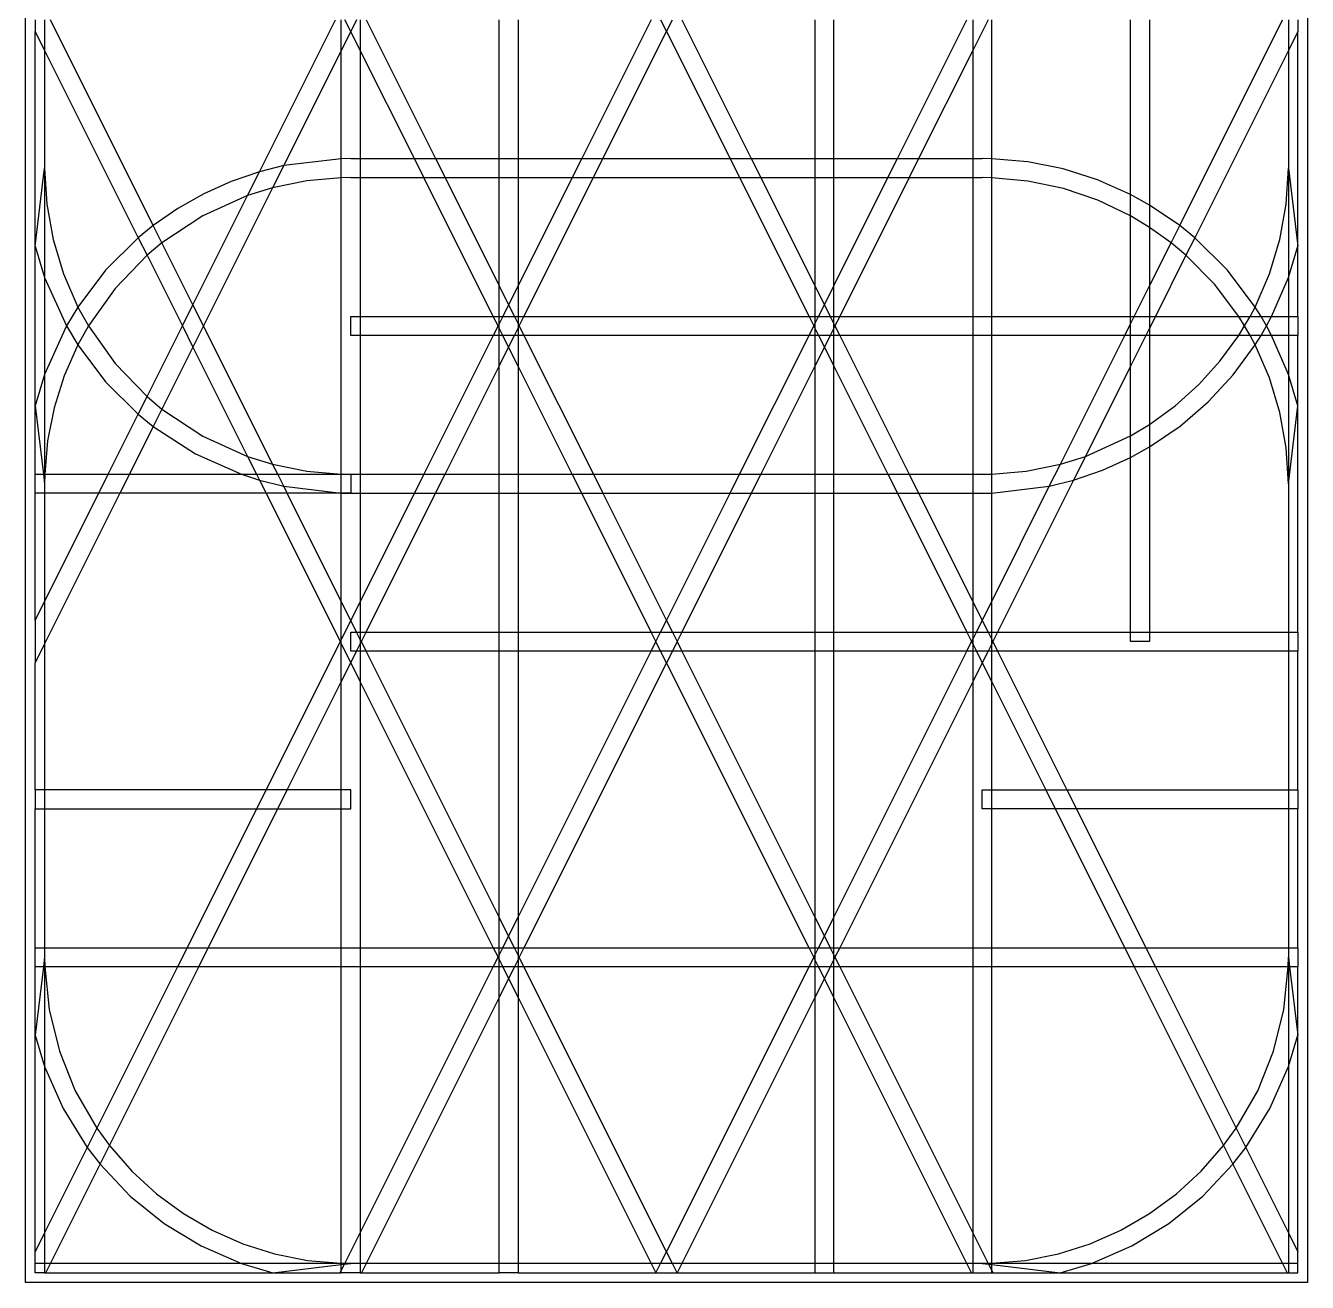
# Model space of a CAD drawing. Extents: x -36 to 36, y -54 to 318.
# Drawn here: x -36.1 to 36.1, y -53.9 to 16.9 of the extents above; entities that cross this region are included whole.
import ezdxf

# ---------------------------------------------------------------- set-up
doc = ezdxf.new("R2010")
doc.units = 0

msp = doc.modelspace()

# ---------------------------------------------------------------- linework, layer by layer
at = {"layer": 'Shape2DView'}
for p, q in [((-36.0888, -53.8664), (-36.0888, 53.8669)), ((36.0888, 53.8669), (36.0888, -53.8664)), ((-35.5555, 17.2447), (-35.5555, 16.5854)), ((-35.0222, 17.2447), (-35.0222, 15.5187)), ((-28.8993, 5.65811), (-34.6926, 17.2447)), ((-22.9203, 8.68551), (-18.6407, 17.2447)), ((-18.3111, 15.5187), (-18.3111, 17.2447)), ((-17.7778, 16.5854), (-18.1074, 17.2447)), ((-17.4481, 17.2447), (-17.7778, 16.5854)), ((-17.2445, 17.2447), (-17.2445, 15.5187)), ((-16.9148, 17.2447), (-13.0037, 9.42246)), ((-9.42221, 9.42246), (-9.42221, 17.2447)), ((-8.35555, 17.2447), (-8.35555, 9.42246)), ((-0.862951, 17.2447), (-4.77405, 9.42246)), ((-0.329618, 17.2447), (0, 16.5854)), ((0, 16.5854), (0.329618, 17.2447)), ((0.862951, 17.2447), (4.77405, 9.42246)), ((8.35555, 17.2447), (8.35555, 9.42246)), ((9.42221, 9.42246), (9.42221, 17.2447)), ((13.0037, 9.42246), (16.9148, 17.2447)), ((18.1074, 17.2447), (17.2445, 15.5187)), ((17.2445, 17.2447), (17.2445, 15.5187)), ((18.3111, 9.4147), (18.3111, 17.2447)), ((26.1333, 7.40496), (26.1333, 17.2447)), ((27.2, 17.2447), (27.2, 6.81227)), ((28.8993, 5.65811), (34.6926, 17.2447)), ((35.0222, 17.2447), (35.0222, 15.5187)), ((35.5555, 17.2447), (35.5555, 16.5854)), ((-35.5555, 4.50195), (-35.5555, 16.5854)), ((-35.5555, 16.5854), (-35.0222, 15.5187)), ((-17.7778, 16.5854), (-18.3111, 15.5187)), ((-17.2445, 15.5187), (-17.7778, 16.5854)), ((-3.58149, 9.42246), (0, 16.5854)), ((0, 16.5854), (3.58149, 9.42246)), ((35.5555, 16.5854), (35.0222, 15.5187)), ((35.5555, 4.50195), (35.5555, 16.5854)), ((-35.0222, 15.5187), (-35.0222, 8.88913)), ((-35.0222, 15.5187), (-29.7472, 4.96881)), ((-18.3111, 15.5187), (-21.5562, 9.02837)), ((-18.3111, 9.4147), (-18.3111, 15.5187)), ((-17.2445, 15.5187), (-17.2445, 9.42246)), ((-14.1963, 9.42246), (-17.2445, 15.5187)), ((17.2445, 15.5187), (14.1963, 9.42246)), ((17.2445, 15.5187), (17.2445, 9.42246)), ((35.0222, 15.5187), (29.7472, 4.96881)), ((35.0222, 15.5187), (35.0222, 8.88913)), ((-18.3112, 9.41474), (-21.5563, 9.02841)), ((-17.7779, 9.42251), (-18.3112, 9.41474)), ((-18.3111, 8.34755), (-18.3111, 9.4147)), ((-17.7778, 9.42246), (-17.2445, 9.42246)), ((-17.2445, 9.42246), (-17.2445, 8.35579)), ((-17.2445, 9.42246), (-14.1963, 9.42246)), ((-13.6629, 8.35579), (-14.1963, 9.42246)), ((-14.1963, 9.42246), (-13.0037, 9.42246)), ((-13.0037, 9.42246), (-12.4704, 8.35579)), ((-13.0037, 9.42246), (-9.42221, 9.42246)), ((-9.42221, 8.35579), (-9.42221, 9.42246)), ((-9.42221, 9.42246), (-8.35555, 9.42246)), ((-8.35555, 9.42246), (-8.35555, 8.35579)), ((-8.35555, 9.42246), (-4.77405, 9.42246)), ((-4.77405, 9.42246), (-5.30739, 8.35579)), ((-4.77405, 9.42246), (-3.58149, 9.42246)), ((-4.11482, 8.35579), (-3.58149, 9.42246)), ((-3.58149, 9.42246), (3.58149, 9.42246)), ((3.58149, 9.42246), (4.77405, 9.42246)), ((3.58149, 9.42246), (4.11482, 8.35579)), ((4.77405, 9.42246), (5.30739, 8.35579)), ((4.77405, 9.42246), (8.35555, 9.42246)), ((8.35555, 9.42246), (9.42221, 9.42246)), ((8.35555, 9.42246), (8.35555, 8.35579)), ((9.42221, 8.35579), (9.42221, 9.42246)), ((9.42221, 9.42246), (13.0037, 9.42246)), ((12.4704, 8.35579), (13.0037, 9.42246)), ((13.0037, 9.42246), (14.1963, 9.42246)), ((14.1963, 9.42246), (13.6629, 8.35579)), ((14.1963, 9.42246), (17.2445, 9.42246)), ((17.2445, 9.42246), (17.7778, 9.42246)), ((17.2445, 9.42246), (17.2445, 8.35579)), ((18.3112, 9.41474), (17.7777, 9.42251)), ((18.3111, 8.34755), (18.3111, 9.4147)), ((20.341747, 9.242126), (18.3112, 9.41474)), ((-35.5555, 4.50195), (-35.0222, 8.88913)), ((-35.0222, 8.8892), (-34.902499, 6.860704)), ((-35.0222, 8.88913), (-35.0222, 2.73073)), ((-22.9204, 8.68554), (-24.51514, 8.137993)), ((-23.5896, 7.34691), (-22.9203, 8.68551)), ((-21.5563, 9.02841), (-22.9204, 8.68554)), ((-21.5562, 9.02837), (-22.178, 7.78495)), ((22.334482, 8.8465), (20.341747, 9.242126)), ((24.271126, 8.232559), (22.334482, 8.8465)), ((34.902498, 6.860686), (35.0222, 8.88918)), ((35.0222, 8.88913), (35.5555, 4.50195)), ((35.0222, 8.88913), (35.0222, 2.73073)), ((-24.51514, 8.137993), (-26.049584, 7.44768)), ((-20.260638, 8.17614), (-22.1781, 7.78495)), ((-18.3112, 8.34756), (-20.260638, 8.17614)), ((-17.7779, 8.35581), (-18.3112, 8.34756)), ((-18.3111, -8.34705), (-18.3111, 8.34755)), ((-17.7778, 8.35579), (-17.2445, 8.35579)), ((-17.2445, 8.35579), (-17.2445, 0.533582)), ((-17.2445, 8.35579), (-13.6629, 8.35579)), ((-13.6629, 8.35579), (-12.4704, 8.35579)), ((-9.75183, 0.533582), (-13.6629, 8.35579)), ((-12.4704, 8.35579), (-9.42221, 2.25948)), ((-12.4704, 8.35579), (-9.42221, 8.35579)), ((-9.42221, 8.35579), (-8.35555, 8.35579)), ((-9.42221, 2.25948), (-9.42221, 8.35579)), ((-8.35555, 8.35579), (-8.35555, 2.25948)), ((-8.35555, 8.35579), (-5.30739, 8.35579)), ((-5.30739, 8.35579), (-8.35555, 2.25948)), ((-8.02594, 0.533582), (-4.11482, 8.35579)), ((-5.30739, 8.35579), (-4.11482, 8.35579)), ((-4.11482, 8.35579), (4.11482, 8.35579)), ((4.11482, 8.35579), (5.30739, 8.35579)), ((4.11482, 8.35579), (8.02594, 0.533582)), ((5.30739, 8.35579), (8.35555, 8.35579)), ((5.30739, 8.35579), (8.35555, 2.25948)), ((8.35555, 8.35579), (9.42221, 8.35579)), ((8.35555, 8.35579), (8.35555, 2.25948)), ((9.42221, 8.35579), (12.4704, 8.35579)), ((9.42221, 2.25948), (9.42221, 8.35579)), ((9.42221, 2.25948), (12.4704, 8.35579)), ((13.6629, 8.35579), (9.75183, 0.533582)), ((12.4704, 8.35579), (13.6629, 8.35579)), ((13.6629, 8.35579), (17.2445, 8.35579)), ((17.2445, 8.35579), (17.7777, 8.35579)), ((17.2445, 8.35579), (17.2445, 0.533582)), ((18.3112, 8.34756), (17.7777, 8.35581)), ((18.3111, 0.533582), (18.3111, 8.34755)), ((20.352547, 8.162517), (18.3112, 8.34756)), ((22.350608, 7.738465), (20.352547, 8.162517)), ((26.1334, 7.405), (24.271126, 8.232559)), ((-26.049584, 7.44768), (-27.514186, 6.619435)), ((-26.6666, 1.19281), (-23.5896, 7.34691)), ((-23.5896, 7.34694), (-26.108311, 6.210142)), ((-22.178, 7.78495), (-26.0704, 0.000249)), ((-22.1781, 7.78495), (-23.5896, 7.34694)), ((24.284516, 7.081143), (22.350608, 7.738465)), ((26.1333, 6.1963), (26.1333, 7.40496)), ((27.2, 6.81234), (26.1334, 7.405)), ((-34.902499, 6.860704), (-34.546636, 4.867161)), ((-27.514186, 6.619435), (-28.8994, 5.65809)), ((26.1334, 6.19629), (24.284516, 7.081143)), ((28.8994, 5.6581), (27.2, 6.81234)), ((27.2, 6.81227), (27.2, 5.55409)), ((34.546635, 4.867146), (34.902498, 6.860686)), ((-26.108311, 6.210142), (-28.4131, 4.68562)), ((26.1333, 0.533582), (26.1333, 6.1963)), ((27.1999, 5.55415), (26.1334, 6.19629)), ((-28.8994, 5.65809), (-29.7473, 4.96885)), ((-28.4131, 4.68564), (-28.8993, 5.65811)), ((28.4131, 4.68562), (27.1999, 5.55415)), ((27.2, 5.55409), (27.2, 2.25948)), ((28.4131, 4.68564), (28.8993, 5.65811)), ((29.7472, 4.96886), (28.8994, 5.6581)), ((-35.5556, 4.50191), (-35.0223, 2.73073)), ((-35.5555, -4.50145), (-35.5555, 4.50195)), ((-34.546636, 4.867161), (-33.95953, 2.929081)), ((-29.7473, 4.96885), (-31.585172, 3.138585)), ((-29.7472, 4.96881), (-29.2541, 3.98248)), ((-28.4131, 4.68562), (-29.2541, 3.98245)), ((-26.6666, 1.19281), (-28.4131, 4.68564)), ((27.2, 2.25948), (28.4131, 4.68564)), ((29.2541, 3.98245), (28.4131, 4.68562)), ((29.7472, 4.96881), (29.2541, 3.98248)), ((31.585124, 3.138605), (29.7472, 4.96886)), ((33.959529, 2.929068), (34.546635, 4.867146)), ((35.0223, 2.73073), (35.5556, 4.50192)), ((35.5555, 0.533582), (35.5555, 4.50195)), ((-29.2541, 3.98245), (-31.054547, 2.11582)), ((-29.2541, 3.98248), (-27.2629, 0.000249)), ((29.2541, 3.98248), (27.5296, 0.533582)), ((30.851524, 2.356275), (29.2541, 3.98245)), ((-33.95953, 2.929081), (-33.1461, 1.06697)), ((-31.585172, 3.138585), (-33.146, 1.067)), ((33.146, 1.06702), (31.585124, 3.138605)), ((33.1461, 1.06696), (33.959529, 2.929068)), ((-35.0223, 2.73073), (-33.7867, 0.000166)), ((-35.0222, 2.73073), (-35.0222, -2.73023)), ((-9.42221, 0.533582), (-9.42221, 2.25948)), ((-9.42221, 2.25948), (-8.88888, 1.19281)), ((-8.35555, 2.25948), (-8.88888, 1.19281)), ((-8.35555, 2.25948), (-8.35555, 0.533582)), ((8.35555, 2.25948), (8.88888, 1.19281)), ((8.35555, 2.25948), (8.35555, 0.533582)), ((8.88888, 1.19281), (9.42221, 2.25948)), ((9.42221, 0.533582), (9.42221, 2.25948)), ((26.337, 0.533582), (27.2, 2.25948)), ((27.2, 2.25948), (27.2, 0.533582)), ((32.2205, 0.533608), (30.851524, 2.356275)), ((34.0714, 0.533537), (35.0223, 2.73073)), ((35.0222, 2.73073), (35.0222, 0.533582)), ((-31.054547, 2.11582), (-32.5547, 0.000293)), ((-33.146, 1.067), (-33.7867, 0.00024)), ((-33.1461, 1.06697), (-32.5548, 0.000287)), ((-27.2629, 0.000249), (-26.6666, 1.19281)), ((-26.0704, 0.000249), (-26.6666, 1.19281)), ((-8.88888, 1.19281), (-9.2185, 0.533582)), ((-8.88888, 1.19281), (-8.55927, 0.533582)), ((8.55927, 0.533582), (8.88888, 1.19281)), ((8.88888, 1.19281), (9.2185, 0.533582)), ((32.8627, 0.533516), (33.1461, 1.06696)), ((33.4787, 0.533667), (33.146, 1.06702)), ((-33.7867, 0.00024), (-35.0222, -2.73015)), ((-33.7867, 0.000166), (-33.1461, -1.06644)), ((-32.5547, 0.000293), (-33.1461, -1.06639)), ((-32.5548, 0.000287), (-31.054607, -2.115314)), ((-29.2541, -3.98198), (-27.2629, 0.000249)), ((-27.2629, 0.000249), (-26.6666, -1.19231)), ((-26.0704, 0.000249), (-26.6666, -1.19231)), ((-22.178, -7.78445), (-26.0704, 0.000249)), ((-17.7778, -0.533084), (-17.7778, 0.533582)), ((-17.7778, 0.533582), (-17.2445, 0.533582)), ((-17.2445, 0.533582), (-17.2445, -0.533084)), ((-17.2445, 0.533582), (-9.75183, 0.533582)), ((-9.48517, 0.000249), (-9.75183, 0.533582)), ((-9.75183, 0.533582), (-9.42221, 0.533582)), ((-9.48517, 0.000249), (-9.75183, -0.533084)), ((-9.42221, 0.126152), (-9.48517, 0.000249)), ((-9.42221, -0.125653), (-9.48517, 0.000249)), ((-9.42221, 0.126152), (-9.42221, 0.533582)), ((-9.42221, 0.533582), (-9.2185, 0.533582)), ((-9.2185, 0.533582), (-9.42221, 0.126152)), ((-9.42221, -0.125653), (-9.42221, 0.126152)), ((-9.2185, 0.533582), (-8.55927, 0.533582)), ((-8.55927, 0.533582), (-8.35555, 0.126152)), ((-8.55927, 0.533582), (-8.35555, 0.533582)), ((-8.35555, 0.533582), (-8.02594, 0.533582)), ((-8.35555, 0.533582), (-8.35555, 0.126152)), ((-8.35555, 0.126152), (-8.35555, -0.125653)), ((-8.35555, 0.126152), (-8.2926, 0.000249)), ((-8.35555, -0.125653), (-8.2926, 0.000249)), ((-8.2926, 0.000249), (-8.02594, 0.533582)), ((-8.2926, 0.000249), (-8.02594, -0.533084)), ((-8.02594, 0.533582), (8.02594, 0.533582)), ((8.02594, 0.533582), (8.35555, 0.533582)), ((8.02594, 0.533582), (8.2926, 0.000249)), ((8.02594, -0.533084), (8.2926, 0.000249)), ((8.2926, 0.000249), (8.35555, 0.126152)), ((8.2926, 0.000249), (8.35555, -0.125653)), ((8.35555, 0.533582), (8.55927, 0.533582)), ((8.35555, 0.126152), (8.55927, 0.533582)), ((8.35555, 0.533582), (8.35555, 0.126152)), ((8.35555, 0.126152), (8.35555, -0.125653)), ((8.55927, 0.533582), (9.2185, 0.533582)), ((9.2185, 0.533582), (9.42221, 0.533582)), ((9.2185, 0.533582), (9.42221, 0.126152)), ((9.42221, 0.533582), (9.75183, 0.533582)), ((9.42221, 0.126152), (9.42221, 0.533582)), ((9.42221, 0.126152), (9.48517, 0.000249)), ((9.42221, -0.125653), (9.42221, 0.126152)), ((9.48517, 0.000249), (9.42221, -0.125653)), ((9.75183, 0.533582), (9.48517, 0.000249)), ((9.48517, 0.000249), (9.75183, -0.533084)), ((9.75183, 0.533582), (17.2445, 0.533582)), ((17.2445, 0.533582), (18.3111, 0.533582)), ((17.2445, 0.533582), (17.2445, -0.533084)), ((18.3111, 0.533582), (26.1333, 0.533582)), ((18.3111, -0.533084), (18.3111, 0.533582)), ((25.8037, -0.533084), (26.1333, 0.126152)), ((26.1333, 0.533582), (26.337, 0.533582)), ((26.1333, 0.126152), (26.337, 0.533582)), ((26.1333, 0.126152), (26.1333, 0.533582)), ((26.1333, -0.533084), (26.1333, 0.126152)), ((26.337, 0.533582), (27.2, 0.533582)), ((27.2, 0.533582), (27.5296, 0.533582)), ((27.5296, 0.533582), (27.2, -0.125653)), ((27.2, 0.533582), (27.2, -0.125653)), ((27.5296, 0.533582), (32.2205, 0.533582)), ((32.5547, 0.00029), (32.2205, 0.533608)), ((32.2205, 0.533582), (32.8627, 0.533582)), ((32.2206, -0.533044), (32.5548, 0.000275)), ((32.8628, -0.5331), (32.5547, 0.00029)), ((32.5548, 0.000275), (32.8627, 0.533516)), ((32.8627, 0.533582), (33.4787, 0.533582)), ((33.7867, 0.000258), (33.4787, 0.533667)), ((33.4787, 0.533582), (34.0713, 0.533582)), ((33.4787, -0.533077), (33.7867, 0.000174)), ((33.7867, 0.000174), (34.0714, 0.533537)), ((34.0714, -0.533106), (33.7867, 0.000258)), ((34.0713, 0.533582), (35.0222, 0.533582)), ((35.0222, 0.533582), (35.5555, 0.533582)), ((35.0222, 0.533582), (35.0222, -0.533084)), ((35.5555, 0.533582), (35.5555, -0.533084)), ((-17.2445, -0.533084), (-17.7778, -0.533084)), ((-17.2445, -0.533084), (-17.2445, -8.3553)), ((-9.75183, -0.533084), (-17.2445, -0.533084)), ((-9.75183, -0.533084), (-13.6629, -8.3553)), ((-9.42221, -0.533084), (-9.75183, -0.533084)), ((-9.42221, -0.533084), (-9.42221, -0.125653)), ((-9.2185, -0.533084), (-9.42221, -0.125653)), ((-9.42221, -2.25898), (-9.42221, -0.533084)), ((-9.2185, -0.533084), (-9.42221, -0.533084)), ((-8.88888, -1.19231), (-9.2185, -0.533084)), ((-8.55927, -0.533084), (-9.2185, -0.533084)), ((-8.88888, -1.19231), (-8.55927, -0.533084)), ((-8.55927, -0.533084), (-8.35555, -0.125653)), ((-8.35555, -0.533084), (-8.55927, -0.533084)), ((-8.35555, -0.125653), (-8.35555, -0.533084)), ((-8.35555, -0.533084), (-8.35555, -2.25898)), ((-8.02594, -0.533084), (-8.35555, -0.533084)), ((-8.02594, -0.533084), (-4.11482, -8.3553)), ((8.02594, -0.533084), (-8.02594, -0.533084)), ((4.11482, -8.3553), (8.02594, -0.533084)), ((8.35555, -0.533084), (8.02594, -0.533084)), ((8.35555, -0.125653), (8.55927, -0.533084)), ((8.35555, -0.125653), (8.35555, -0.533084)), ((8.35555, -0.533084), (8.35555, -2.25898)), ((8.55927, -0.533084), (8.35555, -0.533084)), ((9.2185, -0.533084), (8.55927, -0.533084)), ((8.55927, -0.533084), (8.88888, -1.19231)), ((9.2185, -0.533084), (8.88888, -1.19231)), ((9.42221, -0.125653), (9.2185, -0.533084)), ((9.42221, -0.533084), (9.2185, -0.533084)), ((9.42221, -0.533084), (9.42221, -0.125653)), ((9.75183, -0.533084), (9.42221, -0.533084)), ((9.42221, -2.25898), (9.42221, -0.533084)), ((17.2445, -0.533084), (9.75183, -0.533084)), ((9.75183, -0.533084), (13.6629, -8.3553)), ((17.2445, -0.533084), (17.2445, -8.3553)), ((18.3111, -0.533084), (17.2445, -0.533084)), ((25.8037, -0.533084), (18.3111, -0.533084)), ((18.3111, -8.34705), (18.3111, -0.533084)), ((22.178, -7.78445), (25.8037, -0.533084)), ((26.1333, -0.533084), (25.8037, -0.533084)), ((26.9962, -0.533084), (26.1333, -0.533084)), ((26.9962, -0.533084), (26.1333, -2.25898)), ((26.1333, -2.25898), (26.1333, -0.533084)), ((27.2, -0.125653), (26.9962, -0.533084)), ((27.2, -0.533084), (26.9962, -0.533084)), ((27.2, -0.125653), (27.2, -0.533084)), ((32.2205, -0.533084), (27.2, -0.533084)), ((27.2, -0.533084), (27.2, -5.55359)), ((31.166439, -1.978983), (32.2206, -0.533044)), ((32.8627, -0.533084), (32.2205, -0.533084)), ((33.4787, -0.533084), (32.8627, -0.533084)), ((33.1461, -1.06639), (32.8628, -0.5331)), ((33.1461, -1.06643), (33.4787, -0.533077)), ((34.0713, -0.533084), (33.4787, -0.533084)), ((35.0222, -0.533084), (34.0713, -0.533084)), ((35.0222, -2.73013), (34.0714, -0.533106)), ((35.5555, -0.533084), (35.0222, -0.533084)), ((35.0222, -0.533084), (35.0222, -2.73023)), ((35.5555, -4.50145), (35.5555, -0.533084)), ((-33.1461, -1.06639), (-33.912744, -2.80295)), ((-33.1461, -1.06644), (-31.585225, -3.138035)), ((-26.6666, -1.19231), (-28.4131, -4.68514)), ((-26.6666, -1.19231), (-23.5896, -7.34641)), ((-9.42221, -2.25898), (-8.88888, -1.19231)), ((-8.35555, -2.25898), (-8.88888, -1.19231)), ((8.88888, -1.19231), (8.35555, -2.25898)), ((8.88888, -1.19231), (9.42221, -2.25898)), ((31.913285, -2.750722), (33.1461, -1.06643)), ((33.959529, -2.928498), (33.1461, -1.06639)), ((-31.054607, -2.115314), (-29.2541, -3.982)), ((29.971491, -3.304516), (31.166439, -1.978983)), ((-35.0222, -2.73015), (-35.5556, -4.50151)), ((-35.0222, -2.73023), (-35.0222, -8.3553)), ((-33.912744, -2.80295), (-34.482456, -4.607732)), ((-12.4704, -8.3553), (-9.42221, -2.25898)), ((-9.42221, -8.3553), (-9.42221, -2.25898)), ((-8.35555, -2.25898), (-8.35555, -8.3553)), ((-5.30739, -8.3553), (-8.35555, -2.25898)), ((8.35555, -2.25898), (5.30739, -8.3553)), ((8.35555, -2.25898), (8.35555, -8.3553)), ((9.42221, -2.25898), (12.4704, -8.3553)), ((9.42221, -8.3553), (9.42221, -2.25898)), ((26.1333, -2.25898), (23.5896, -7.34641)), ((26.1333, -6.1958), (26.1333, -2.25898)), ((30.501625, -4.279104), (31.913285, -2.750722)), ((35.5556, -4.50149), (35.0222, -2.73013)), ((35.0222, -2.73023), (35.0222, -8.88863)), ((-31.585225, -3.138035), (-29.7473, -4.9683)), ((28.645948, -4.499452), (29.971491, -3.304516)), ((34.546635, -4.866576), (33.959529, -2.928498)), ((-29.7472, -4.96831), (-29.2541, -3.98198)), ((-29.2541, -3.982), (-28.4131, -4.68517)), ((28.925703, -5.637486), (30.501625, -4.279104)), ((-35.5555, -8.3553), (-35.5555, -4.50145)), ((-35.5555, -4.50145), (-35.087, -8.3553)), ((-34.482456, -4.607732), (-34.850964, -6.464077)), ((-31.4407, -8.3553), (-29.7472, -4.96831)), ((-29.7473, -4.9683), (-28.8993, -5.65766)), ((-28.4131, -4.68514), (-28.8993, -5.65761)), ((-28.4131, -4.68517), (-26.108356, -6.209643)), ((27.2, -5.5536), (28.645948, -4.499452)), ((34.902498, -6.860116), (34.546635, -4.866576)), ((35.0222, -8.88863), (35.5555, -4.50145)), ((35.5555, -17.2442), (35.5555, -4.50145)), ((-28.8993, -5.65761), (-30.2481, -8.3553)), ((-28.8993, -5.65766), (-26.522451, -7.199021)), ((26.1333, -6.19584), (27.2, -5.5536)), ((27.2, -5.55359), (27.2, -6.81177)), ((27.2001, -6.81178), (28.925703, -5.637486)), ((-34.850964, -6.464077), (-35.014, -8.35532)), ((-26.108356, -6.209643), (-23.5897, -7.34641)), ((23.5897, -7.34641), (26.1333, -6.19584)), ((26.1333, -7.40446), (26.1333, -6.1958)), ((-26.522451, -7.199021), (-23.9363, -8.35532)), ((26.1335, -7.40445), (27.2001, -6.81178)), ((27.2, -6.81177), (27.2, -17.2442)), ((35.0222, -8.88861), (34.902498, -6.860116)), ((-23.5897, -7.34641), (-22.178, -7.78447)), ((-23.5896, -7.34641), (-23.0852, -8.3553)), ((-21.8926, -8.3553), (-22.178, -7.78445)), ((-22.178, -7.78447), (-20.260537, -8.17565)), ((20.260537, -8.17565), (22.178, -7.78447)), ((21.5562, -9.02787), (22.178, -7.78445)), ((22.178, -7.78447), (23.5897, -7.34641)), ((23.5896, -7.34641), (22.9203, -8.68501)), ((24.557206, -8.120797), (26.1335, -7.40445)), ((26.1333, -17.2442), (26.1333, -7.40446)), ((-35.5555, -9.42196), (-35.5555, -8.3553)), ((-35.5555, -8.3553), (-35.087, -8.3553)), ((-35.087, -8.3553), (-35.0222, -8.88863)), ((-35.087, -8.3553), (-35.0222, -8.3553)), ((-35.0222, -8.3553), (-35.0222, -8.88863)), ((-35.0222, -8.3553), (-35.0139, -8.3553)), ((-35.014, -8.35532), (-35.0222, -8.8886)), ((-35.0139, -8.3553), (-31.4407, -8.3553)), ((-31.9741, -9.42196), (-31.4407, -8.3553)), ((-31.4407, -8.3553), (-30.2481, -8.3553)), ((-30.2481, -8.3553), (-30.7814, -9.42196)), ((-30.2481, -8.3553), (-23.9362, -8.3553)), ((-23.9363, -8.35532), (-22.9203, -8.68507)), ((-23.9362, -8.3553), (-23.0852, -8.3553)), ((-23.0852, -8.3553), (-22.9203, -8.68501)), ((-23.0852, -8.3553), (-21.8926, -8.3553)), ((-21.5562, -9.02787), (-21.8926, -8.3553)), ((-21.8926, -8.3553), (-18.3111, -8.3553)), ((-20.260537, -8.17565), (-18.3111, -8.34706)), ((-18.3111, -8.3553), (-18.3111, -8.34705)), ((-18.3111, -8.34706), (-17.7778, -8.35531)), ((-18.3111, -9.4142), (-18.3111, -8.3553)), ((-18.3111, -8.3553), (-17.7778, -8.3553)), ((-17.7778, -8.3553), (-17.7778, -9.42196)), ((-17.7778, -8.3553), (-17.2445, -8.3553)), ((-17.2445, -8.3553), (-17.2445, -9.42196)), ((-17.2445, -8.3553), (-13.6629, -8.3553)), ((-13.6629, -8.3553), (-14.1963, -9.42196)), ((-13.6629, -8.3553), (-12.4704, -8.3553)), ((-13.0037, -9.42196), (-12.4704, -8.3553)), ((-12.4704, -8.3553), (-9.42221, -8.3553)), ((-9.42221, -9.42196), (-9.42221, -8.3553)), ((-9.42221, -8.3553), (-8.35555, -8.3553)), ((-8.35555, -8.3553), (-8.35555, -9.42196)), ((-8.35555, -8.3553), (-5.30739, -8.3553)), ((-4.77405, -9.42196), (-5.30739, -8.3553)), ((-5.30739, -8.3553), (-4.11482, -8.3553)), ((-4.11482, -8.3553), (-3.58149, -9.42196)), ((-4.11482, -8.3553), (4.11482, -8.3553)), ((3.58149, -9.42196), (4.11482, -8.3553)), ((4.11482, -8.3553), (5.30739, -8.3553)), ((5.30739, -8.3553), (4.77405, -9.42196)), ((5.30739, -8.3553), (8.35555, -8.3553)), ((8.35555, -8.3553), (8.35555, -9.42196)), ((8.35555, -8.3553), (9.42221, -8.3553)), ((9.42221, -9.42196), (9.42221, -8.3553)), ((9.42221, -8.3553), (12.4704, -8.3553)), ((12.4704, -8.3553), (13.0037, -9.42196)), ((12.4704, -8.3553), (13.6629, -8.3553)), ((13.6629, -8.3553), (14.1963, -9.42196)), ((13.6629, -8.3553), (17.2445, -8.3553)), ((17.2445, -8.3553), (17.2445, -9.42196)), ((17.2445, -8.3553), (17.7777, -8.3553)), ((17.7778, -8.35531), (18.3111, -8.34706)), ((18.3111, -8.34706), (20.260537, -8.17565)), ((18.3111, -9.4142), (18.3111, -8.34705)), ((22.9203, -8.68506), (24.557206, -8.120797)), ((-35.0222, -8.88863), (-35.0222, -9.42196)), ((-22.9203, -8.68501), (-22.5519, -9.42196)), ((-22.9203, -8.68507), (-21.5564, -9.0279)), ((-21.5564, -9.0279), (-18.3111, -9.41424)), ((-21.3592, -9.42196), (-21.5562, -9.02787)), ((18.3111, -15.5182), (21.5562, -9.02787)), ((18.3111, -9.41424), (21.5564, -9.02789)), ((22.9203, -8.68501), (18.6407, -17.2442)), ((21.5564, -9.02789), (22.9203, -8.68506)), ((35.0222, -8.88863), (35.0222, -17.2442)), ((-35.5555, -16.5849), (-35.5555, -9.42196)), ((-35.0222, -9.42196), (-35.5555, -9.42196)), ((-35.0222, -9.42196), (-35.0222, -15.5182)), ((-30.7814, -9.42196), (-35.0222, -17.9034)), ((-35.0222, -15.5182), (-31.9741, -9.42196)), ((-31.9741, -9.42196), (-35.0222, -9.42196)), ((-30.7814, -9.42196), (-31.9741, -9.42196)), ((-22.5519, -9.42196), (-30.7814, -9.42196)), ((-22.5519, -9.42196), (-18.3741, -17.7775)), ((-21.3592, -9.42196), (-22.5519, -9.42196)), ((-18.3111, -15.5182), (-21.3592, -9.42196)), ((-18.3111, -9.42196), (-21.3592, -9.42196)), ((-18.3111, -9.42196), (-18.3111, -9.4142)), ((-18.3111, -9.41424), (-17.7778, -9.42201)), ((-17.7778, -9.42196), (-18.3111, -9.42196)), ((-18.3111, -15.5182), (-18.3111, -9.42196)), ((-17.7778, -9.42196), (-17.2445, -9.42196)), ((-17.2445, -9.42196), (-17.2445, -15.5182)), ((-14.1963, -9.42196), (-17.2445, -15.5182)), ((-17.2445, -9.42196), (-14.1963, -9.42196)), ((-16.9148, -17.2442), (-13.0037, -9.42196)), ((-14.1963, -9.42196), (-13.0037, -9.42196)), ((-13.0037, -9.42196), (-9.42221, -9.42196)), ((-9.42221, -9.42196), (-8.35555, -9.42196)), ((-9.42221, -17.2442), (-9.42221, -9.42196)), ((-8.35555, -9.42196), (-8.35555, -17.2442)), ((-8.35555, -9.42196), (-4.77405, -9.42196)), ((-4.77405, -9.42196), (-3.58149, -9.42196)), ((-0.862951, -17.2442), (-4.77405, -9.42196)), ((-3.58149, -9.42196), (0, -16.5849)), ((-3.58149, -9.42196), (3.58149, -9.42196)), ((0, -16.5849), (3.58149, -9.42196)), ((4.77405, -9.42196), (0.862951, -17.2442)), ((3.58149, -9.42196), (4.77405, -9.42196)), ((4.77405, -9.42196), (8.35555, -9.42196)), ((8.35555, -9.42196), (8.35555, -17.2442)), ((8.35555, -9.42196), (9.42221, -9.42196)), ((9.42221, -17.2442), (9.42221, -9.42196)), ((9.42221, -9.42196), (13.0037, -9.42196)), ((13.0037, -9.42196), (16.9148, -17.2442)), ((13.0037, -9.42196), (14.1963, -9.42196)), ((14.1963, -9.42196), (17.2445, -15.5182)), ((14.1963, -9.42196), (17.2445, -9.42196)), ((17.2445, -9.42196), (17.7778, -9.42196)), ((17.2445, -9.42196), (17.2445, -15.5182)), ((17.7778, -9.42201), (18.3111, -9.41424)), ((18.3111, -15.5182), (18.3111, -9.4142)), ((-35.5555, -16.5849), (-35.0222, -15.5182)), ((-35.0222, -15.5182), (-35.0222, -17.9034)), ((-18.3111, -17.6516), (-18.3111, -15.5182)), ((-17.7778, -16.5849), (-18.3111, -15.5182)), ((-17.2445, -15.5182), (-17.7778, -16.5849)), ((-17.2445, -15.5182), (-17.2445, -17.2442)), ((17.2445, -15.5182), (17.7778, -16.5849)), ((17.2445, -15.5182), (17.2445, -17.2442)), ((17.7778, -16.5849), (18.3111, -15.5182)), ((18.3111, -17.2442), (18.3111, -15.5182)), ((-35.5555, -16.5849), (-35.5555, -18.9701)), ((-17.7778, -16.5849), (-18.3111, -17.6516)), ((-17.4481, -17.2442), (-17.7778, -16.5849)), ((-0.329618, -17.2442), (0, -16.5849)), ((0, -16.5849), (0.329618, -17.2442)), ((17.4481, -17.2442), (17.7778, -16.5849)), ((17.7778, -16.5849), (18.1074, -17.2442)), ((-17.7778, -18.3109), (-17.7778, -17.2442)), ((-17.7778, -17.2442), (-17.4481, -17.2442)), ((-17.4481, -17.2442), (-17.2445, -17.2442)), ((-17.2445, -17.6516), (-17.4481, -17.2442)), ((-17.2445, -17.2442), (-17.2445, -17.6516)), ((-17.2445, -17.2442), (-16.9148, -17.2442)), ((-17.1814, -17.7775), (-16.9148, -17.2442)), ((-16.9148, -17.2442), (-9.42221, -17.2442)), ((-9.42221, -18.3109), (-9.42221, -17.2442)), ((-9.42221, -17.2442), (-8.35555, -17.2442)), ((-8.35555, -17.2442), (-8.35555, -18.3109)), ((-8.35555, -17.2442), (-0.862951, -17.2442)), ((-0.596284, -17.7775), (-0.862951, -17.2442)), ((-0.862951, -17.2442), (-0.329618, -17.2442)), ((-0.596284, -17.7775), (-0.329618, -17.2442)), ((-0.329618, -17.2442), (0.329618, -17.2442)), ((0.329618, -17.2442), (0.596284, -17.7775)), ((0.329618, -17.2442), (0.862951, -17.2442)), ((0.862951, -17.2442), (0.596284, -17.7775)), ((0.862951, -17.2442), (8.35555, -17.2442)), ((8.35555, -17.2442), (8.35555, -18.3109)), ((8.35555, -17.2442), (9.42221, -17.2442)), ((9.42221, -17.2442), (16.9148, -17.2442)), ((9.42221, -18.3109), (9.42221, -17.2442)), ((16.9148, -17.2442), (17.1814, -17.7775)), ((16.9148, -17.2442), (17.2445, -17.2442)), ((17.2445, -17.6516), (17.4481, -17.2442)), ((17.2445, -17.2442), (17.2445, -17.6516)), ((17.2445, -17.2442), (17.4481, -17.2442)), ((17.4481, -17.2442), (18.1074, -17.2442)), ((18.1074, -17.2442), (18.3111, -17.2442)), ((18.1074, -17.2442), (18.3111, -17.6516)), ((18.3111, -17.2442), (18.6407, -17.2442)), ((18.3111, -17.6516), (18.3111, -17.2442)), ((18.6407, -17.2442), (18.3741, -17.7775)), ((18.6407, -17.2442), (26.1333, -17.2442)), ((26.1333, -17.7775), (26.1333, -17.2442)), ((26.1333, -17.2442), (27.2, -17.2442)), ((27.2, -17.2442), (35.0222, -17.2442)), ((27.2, -17.2442), (27.2, -17.7775)), ((35.0222, -17.2442), (35.5555, -17.2442)), ((35.0222, -17.2442), (35.0222, -18.3109)), ((35.5555, -17.2442), (35.5555, -18.3109)), ((-35.0222, -17.9034), (-35.5555, -18.9701)), ((-35.0222, -17.9034), (-35.0222, -26.1331)), ((-18.3741, -17.7775), (-22.5519, -26.1331)), ((-18.3111, -17.6516), (-18.3741, -17.7775)), ((-18.3741, -17.7775), (-18.3111, -17.9034)), ((-18.3111, -17.9034), (-18.3111, -17.6516)), ((-18.3111, -20.0367), (-18.3111, -17.9034)), ((-18.3111, -17.9034), (-17.7778, -18.9701)), ((-17.4481, -18.3109), (-17.2445, -17.9034)), ((-17.2445, -17.6516), (-17.2445, -17.9034)), ((-17.1814, -17.7775), (-17.2445, -17.6516)), ((-17.2445, -17.9034), (-17.1814, -17.7775)), ((-17.2445, -17.9034), (-17.2445, -18.3109)), ((-16.9148, -18.3109), (-17.1814, -17.7775)), ((-0.862951, -18.3109), (-0.596284, -17.7775)), ((-0.329618, -18.3109), (-0.596284, -17.7775)), ((0.596284, -17.7775), (0.329618, -18.3109)), ((0.596284, -17.7775), (0.862951, -18.3109)), ((16.9148, -18.3109), (17.1814, -17.7775)), ((17.1814, -17.7775), (17.2445, -17.6516)), ((17.1814, -17.7775), (17.2445, -17.9034)), ((17.2445, -17.6516), (17.2445, -17.9034)), ((17.2445, -17.9034), (17.4481, -18.3109)), ((17.2445, -17.9034), (17.2445, -18.3109)), ((18.3111, -17.9034), (18.1074, -18.3109)), ((18.3111, -17.6516), (18.3741, -17.7775)), ((18.3111, -17.9034), (18.3111, -17.6516)), ((18.3741, -17.7775), (18.3111, -17.9034)), ((18.3111, -18.3109), (18.3111, -17.9034)), ((18.3741, -17.7775), (18.6407, -18.3109)), ((27.2, -17.7775), (26.1333, -17.7775)), ((-17.7778, -18.9701), (-17.4481, -18.3109)), ((-17.4481, -18.3109), (-17.7778, -18.3109)), ((-17.2445, -18.3109), (-17.4481, -18.3109)), ((-17.2445, -18.3109), (-17.2445, -20.0367)), ((-16.9148, -18.3109), (-17.2445, -18.3109)), ((-9.42221, -33.296), (-16.9148, -18.3109)), ((-9.42221, -18.3109), (-16.9148, -18.3109)), ((-8.35555, -18.3109), (-9.42221, -18.3109)), ((-9.42221, -33.296), (-9.42221, -18.3109)), ((-8.35555, -33.296), (-0.862951, -18.3109)), ((-8.35555, -18.3109), (-8.35555, -33.296)), ((-0.862951, -18.3109), (-8.35555, -18.3109)), ((-0.329618, -18.3109), (-0.862951, -18.3109)), ((0, -18.9701), (-0.329618, -18.3109)), ((0.329618, -18.3109), (-0.329618, -18.3109)), ((0.329618, -18.3109), (0, -18.9701)), ((0.862951, -18.3109), (0.329618, -18.3109)), ((0.862951, -18.3109), (8.35555, -33.296)), ((8.35555, -18.3109), (0.862951, -18.3109)), ((9.42221, -18.3109), (8.35555, -18.3109)), ((8.35555, -18.3109), (8.35555, -33.296)), ((9.42221, -33.296), (16.9148, -18.3109)), ((16.9148, -18.3109), (9.42221, -18.3109)), ((9.42221, -33.296), (9.42221, -18.3109)), ((17.2445, -18.3109), (16.9148, -18.3109)), ((17.4481, -18.3109), (17.2445, -18.3109)), ((17.2445, -18.3109), (17.2445, -20.0367)), ((18.1074, -18.3109), (17.4481, -18.3109)), ((17.4481, -18.3109), (17.7778, -18.9701)), ((18.1074, -18.3109), (17.7778, -18.9701)), ((18.3111, -18.3109), (18.1074, -18.3109)), ((18.6407, -18.3109), (18.3111, -18.3109)), ((18.3111, -20.0367), (18.3111, -18.3109)), ((35.0222, -18.3109), (18.6407, -18.3109)), ((18.6407, -18.3109), (22.5519, -26.1331)), ((35.5555, -18.3109), (35.0222, -18.3109)), ((35.0222, -18.3109), (35.0222, -26.1331)), ((35.5555, -26.1331), (35.5555, -18.3109)), ((-35.5555, -26.1331), (-35.5555, -18.9701)), ((-18.3111, -20.0367), (-17.7778, -18.9701)), ((-17.7778, -18.9701), (-17.2445, -20.0367)), ((0, -18.9701), (-8.02594, -35.0219)), ((8.02594, -35.0219), (0, -18.9701)), ((17.7778, -18.9701), (17.2445, -20.0367)), ((17.7778, -18.9701), (18.3111, -20.0367)), ((-21.3592, -26.1331), (-18.3111, -20.0367)), ((-18.3111, -26.1331), (-18.3111, -20.0367)), ((-17.2445, -20.0367), (-17.2445, -35.0219)), ((-17.2445, -20.0367), (-9.75183, -35.0219)), ((17.2445, -20.0367), (9.75183, -35.0219)), ((17.2445, -20.0367), (17.2445, -35.0219)), ((18.3111, -20.0367), (21.3592, -26.1331)), ((18.3111, -26.1331), (18.3111, -20.0367)), ((-35.5555, -26.1331), (-35.5555, -27.1997)), ((-35.0222, -26.1331), (-35.5555, -26.1331)), ((-35.0222, -26.1331), (-35.0222, -27.1997)), ((-22.5519, -26.1331), (-35.0222, -26.1331)), ((-22.5519, -26.1331), (-23.0852, -27.1997)), ((-21.3592, -26.1331), (-22.5519, -26.1331)), ((-21.8926, -27.1997), (-21.3592, -26.1331)), ((-18.3111, -26.1331), (-21.3592, -26.1331)), ((-18.3111, -27.1997), (-18.3111, -26.1331)), ((-17.7778, -26.1331), (-18.3111, -26.1331)), ((-17.7778, -27.1997), (-17.7778, -26.1331)), ((17.7778, -27.1997), (17.7778, -26.1331)), ((17.7778, -26.1331), (18.3111, -26.1331)), ((18.3111, -26.1331), (21.3592, -26.1331)), ((18.3111, -27.1997), (18.3111, -26.1331)), ((21.3592, -26.1331), (22.5519, -26.1331)), ((21.3592, -26.1331), (21.8926, -27.1997)), ((22.5519, -26.1331), (35.0222, -26.1331)), ((22.5519, -26.1331), (23.0852, -27.1997)), ((35.0222, -26.1331), (35.5555, -26.1331)), ((35.0222, -26.1331), (35.0222, -27.1997)), ((35.5555, -26.1331), (35.5555, -27.1997)), ((-35.5555, -35.0219), (-35.5555, -27.1997)), ((-35.5555, -27.1997), (-35.0222, -27.1997)), ((-35.0222, -27.1997), (-35.0222, -35.0219)), ((-35.0222, -27.1997), (-23.0852, -27.1997)), ((-23.0852, -27.1997), (-26.9962, -35.0219)), ((-25.8037, -35.0219), (-21.8926, -27.1997)), ((-23.0852, -27.1997), (-21.8926, -27.1997)), ((-21.8926, -27.1997), (-18.3111, -27.1997)), ((-18.3111, -27.1997), (-17.7778, -27.1997)), ((-18.3111, -35.0219), (-18.3111, -27.1997)), ((18.3111, -27.1997), (17.7778, -27.1997)), ((21.8926, -27.1997), (18.3111, -27.1997)), ((18.3111, -35.0219), (18.3111, -27.1997)), ((23.0852, -27.1997), (21.8926, -27.1997)), ((21.8926, -27.1997), (25.8037, -35.0219)), ((35.0222, -27.1997), (23.0852, -27.1997)), ((23.0852, -27.1997), (26.9962, -35.0219)), ((35.5555, -27.1997), (35.0222, -27.1997)), ((35.0222, -27.1997), (35.0222, -35.0219)), ((35.5555, -35.0219), (35.5555, -27.1997)), ((-9.42221, -35.0219), (-9.42221, -33.296)), ((-8.88888, -34.3627), (-9.42221, -33.296)), ((-8.88888, -34.3627), (-8.35555, -33.296)), ((-8.35555, -33.296), (-8.35555, -35.0219)), ((8.35555, -33.296), (8.88888, -34.3627)), ((8.35555, -33.296), (8.35555, -35.0219)), ((8.88888, -34.3627), (9.42221, -33.296)), ((9.42221, -35.0219), (9.42221, -33.296)), ((-9.2185, -35.0219), (-8.88888, -34.3627)), ((-8.55927, -35.0219), (-8.88888, -34.3627)), ((8.55927, -35.0219), (8.88888, -34.3627)), ((8.88888, -34.3627), (9.2185, -35.0219)), ((-35.5555, -36.0886), (-35.5555, -35.0219)), ((-35.5555, -35.0219), (-35.0222, -35.0219)), ((-35.0222, -35.0219), (-35.0222, -35.5552)), ((-35.0222, -35.0219), (-26.9962, -35.0219)), ((-26.9962, -35.0219), (-27.5296, -36.0886)), ((-26.9962, -35.0219), (-25.8037, -35.0219)), ((-26.337, -36.0886), (-25.8037, -35.0219)), ((-25.8037, -35.0219), (-18.3111, -35.0219)), ((-18.3111, -36.0886), (-18.3111, -35.0219)), ((-18.3111, -35.0219), (-17.2445, -35.0219)), ((-17.2445, -35.0219), (-17.2445, -36.0886)), ((-17.2445, -35.0219), (-9.75183, -35.0219)), ((-9.75183, -35.0219), (-9.48517, -35.5552)), ((-9.75183, -35.0219), (-9.42221, -35.0219)), ((-9.42221, -35.4294), (-9.2185, -35.0219)), ((-9.42221, -35.4294), (-9.42221, -35.0219)), ((-9.42221, -35.0219), (-9.2185, -35.0219)), ((-9.2185, -35.0219), (-8.55927, -35.0219)), ((-8.35555, -35.4294), (-8.55927, -35.0219)), ((-8.55927, -35.0219), (-8.35555, -35.0219)), ((-8.35555, -35.0219), (-8.35555, -35.4294)), ((-8.35555, -35.0219), (-8.02594, -35.0219)), ((-8.02594, -35.0219), (-8.2926, -35.5552)), ((-8.02594, -35.0219), (8.02594, -35.0219)), ((8.2926, -35.5552), (8.02594, -35.0219)), ((8.02594, -35.0219), (8.35555, -35.0219)), ((8.35555, -35.4294), (8.55927, -35.0219)), ((8.35555, -35.0219), (8.35555, -35.4294)), ((8.35555, -35.0219), (8.55927, -35.0219)), ((8.55927, -35.0219), (9.2185, -35.0219)), ((9.2185, -35.0219), (9.42221, -35.4294)), ((9.2185, -35.0219), (9.42221, -35.0219)), ((9.42221, -35.0219), (9.75183, -35.0219)), ((9.42221, -35.4294), (9.42221, -35.0219)), ((9.75183, -35.0219), (9.48517, -35.5552)), ((9.75183, -35.0219), (17.2445, -35.0219)), ((17.2445, -35.0219), (17.2445, -36.0886)), ((17.2445, -35.0219), (18.3111, -35.0219)), ((18.3111, -35.0219), (25.8037, -35.0219)), ((18.3111, -36.0886), (18.3111, -35.0219)), ((25.8037, -35.0219), (26.9962, -35.0219)), ((25.8037, -35.0219), (26.337, -36.0886)), ((26.9962, -35.0219), (35.0222, -35.0219)), ((26.9962, -35.0219), (27.5296, -36.0886)), ((35.0222, -35.0219), (35.5555, -35.0219)), ((35.0222, -35.0219), (35.0222, -35.5552)), ((35.5555, -35.0219), (35.5555, -36.0886)), ((-35.5555, -39.9424), (-35.5555, -36.0886)), ((-35.087, -36.0886), (-35.5555, -36.0886)), ((-35.087, -36.0886), (-35.5555, -39.9424)), ((-35.0222, -35.5552), (-35.087, -36.0886)), ((-35.0222, -36.0886), (-35.087, -36.0886)), ((-35.0222, -35.5552), (-35.0222, -36.0886)), ((-35.0222, -36.0886), (-35.0222, -41.7136)), ((-35.0139, -36.0886), (-35.0222, -36.0886)), ((-35.0221, -35.5553), (-35.0139, -36.0886)), ((-27.5296, -36.0886), (-35.0139, -36.0886)), ((-35.0139, -36.0886), (-34.768459, -38.502314)), ((-27.5296, -36.0886), (-32.08, -45.1894)), ((-31.3739, -46.1625), (-26.337, -36.0886)), ((-26.337, -36.0886), (-27.5296, -36.0886)), ((-18.3111, -36.0886), (-26.337, -36.0886)), ((-17.2445, -36.0886), (-18.3111, -36.0886)), ((-18.3111, -52.7915), (-18.3111, -36.0886)), ((-17.2445, -51.0738), (-9.75183, -36.0886)), ((-17.2445, -36.0886), (-17.2445, -51.0738)), ((-9.75183, -36.0886), (-17.2445, -36.0886)), ((-9.75183, -36.0886), (-9.48517, -35.5552)), ((-9.42221, -36.0886), (-9.75183, -36.0886)), ((-9.48517, -35.5552), (-9.42221, -35.4294)), ((-9.48517, -35.5552), (-9.42221, -35.6812)), ((-9.42221, -35.6812), (-9.42221, -35.4294)), ((-9.42221, -36.0886), (-9.42221, -35.6812)), ((-9.42221, -35.6812), (-9.2185, -36.0886)), ((-9.42221, -37.8145), (-9.42221, -36.0886)), ((-9.2185, -36.0886), (-9.42221, -36.0886)), ((-9.2185, -36.0886), (-8.88888, -36.7479)), ((-8.55927, -36.0886), (-9.2185, -36.0886)), ((-8.55927, -36.0886), (-8.88888, -36.7479)), ((-8.35555, -35.6812), (-8.55927, -36.0886)), ((-8.35555, -36.0886), (-8.55927, -36.0886)), ((-8.35555, -35.4294), (-8.35555, -35.6812)), ((-8.2926, -35.5552), (-8.35555, -35.4294)), ((-8.2926, -35.5552), (-8.35555, -35.6812)), ((-8.35555, -35.6812), (-8.35555, -36.0886)), ((-8.35555, -36.0886), (-8.35555, -37.8145)), ((-8.02594, -36.0886), (-8.35555, -36.0886)), ((-8.02594, -36.0886), (-8.2926, -35.5552)), ((0, -52.1405), (-8.02594, -36.0886)), ((8.02594, -36.0886), (-8.02594, -36.0886)), ((0, -52.1405), (8.02594, -36.0886)), ((8.02594, -36.0886), (8.2926, -35.5552)), ((8.35555, -36.0886), (8.02594, -36.0886)), ((8.2926, -35.5552), (8.35555, -35.4294)), ((8.35555, -35.6812), (8.2926, -35.5552)), ((8.35555, -35.4294), (8.35555, -35.6812)), ((8.35555, -35.6812), (8.35555, -36.0886)), ((8.55927, -36.0886), (8.35555, -35.6812)), ((8.35555, -36.0886), (8.35555, -37.8145)), ((8.55927, -36.0886), (8.35555, -36.0886)), ((8.88888, -36.7479), (8.55927, -36.0886)), ((9.2185, -36.0886), (8.55927, -36.0886)), ((9.2185, -36.0886), (8.88888, -36.7479)), ((9.42221, -35.6812), (9.2185, -36.0886)), ((9.42221, -36.0886), (9.2185, -36.0886)), ((9.42221, -35.4294), (9.48517, -35.5552)), ((9.42221, -35.6812), (9.42221, -35.4294)), ((9.48517, -35.5552), (9.42221, -35.6812)), ((9.42221, -36.0886), (9.42221, -35.6812)), ((9.75183, -36.0886), (9.42221, -36.0886)), ((9.42221, -37.8145), (9.42221, -36.0886)), ((9.48517, -35.5552), (9.75183, -36.0886)), ((9.75183, -36.0886), (17.2445, -51.0738)), ((17.2445, -36.0886), (9.75183, -36.0886)), ((17.2445, -36.0886), (17.2445, -51.0738)), ((18.3111, -36.0886), (17.2445, -36.0886)), ((18.3111, -52.7915), (18.3111, -36.0886)), ((26.337, -36.0886), (18.3111, -36.0886)), ((27.5296, -36.0886), (26.337, -36.0886)), ((26.337, -36.0886), (31.3739, -46.1625)), ((35.0139, -36.0886), (27.5296, -36.0886)), ((27.5296, -36.0886), (32.08, -45.1894)), ((34.768449, -38.502388), (35.0139, -36.0887)), ((35.0139, -36.0887), (35.0221, -35.5552)), ((35.0222, -36.0886), (35.0139, -36.0886)), ((35.0222, -35.5552), (35.087, -36.0886)), ((35.0222, -35.5552), (35.0222, -36.0886)), ((35.087, -36.0886), (35.0222, -36.0886)), ((35.0222, -36.0886), (35.0222, -41.7136)), ((35.5555, -36.0886), (35.087, -36.0886)), ((35.087, -36.0886), (35.5555, -39.9424)), ((35.5555, -39.9424), (35.5555, -36.0886)), ((-8.88888, -36.7479), (-9.42221, -37.8145)), ((-8.88888, -36.7479), (-8.35555, -37.8145)), ((8.88888, -36.7479), (8.35555, -37.8145)), ((9.42221, -37.8145), (8.88888, -36.7479)), ((-9.42221, -37.8145), (-16.9148, -52.7997)), ((-9.42221, -52.7997), (-9.42221, -37.8145)), ((-8.35555, -37.8145), (-8.35555, -52.7997)), ((-8.35555, -37.8145), (-0.862951, -52.7997)), ((8.35555, -37.8145), (0.862951, -52.7997)), ((8.35555, -37.8145), (8.35555, -52.7997)), ((16.9148, -52.7997), (9.42221, -37.8145)), ((9.42221, -52.7997), (9.42221, -37.8145)), ((-34.768459, -38.502314), (-34.190313, -40.84643)), ((34.1903, -40.846477), (34.768449, -38.502388)), ((-35.5555, -52.1405), (-35.5555, -39.9424)), ((-35.5555, -39.9425), (-35.0222, -41.7136)), ((35.0222, -41.7136), (35.5555, -39.9425)), ((35.5555, -52.1405), (35.5555, -39.9424)), ((-34.190313, -40.84643), (-33.290461, -43.08683)), ((33.29045, -43.086853), (34.1903, -40.846477)), ((-35.0222, -41.7136), (-35.0222, -51.0738)), ((-35.0222, -41.7136), (-33.983849, -44.07924)), ((33.983849, -44.07924), (35.0222, -41.7136)), ((35.0222, -41.7136), (35.0222, -51.0738)), ((-33.290461, -43.08683), (-32.0799, -45.1894)), ((32.0799, -45.1894), (33.29045, -43.086853)), ((-33.983849, -44.07924), (-32.6229, -46.2752)), ((32.6229, -46.2752), (33.983849, -44.07924)), ((-32.08, -45.1894), (-32.6229, -46.2752)), ((-32.0799, -45.1894), (-31.3739, -46.1625)), ((31.3739, -46.1625), (32.0799, -45.1894)), ((32.08, -45.1894), (32.6229, -46.2752)), ((-31.899, -47.2124), (-31.3739, -46.1625)), ((-31.3739, -46.1625), (-30.117539, -47.601089)), ((30.117539, -47.601089), (31.3739, -46.1625)), ((31.3739, -46.1625), (31.899, -47.2124)), ((-32.6229, -46.2752), (-35.0222, -51.0738)), ((-32.6229, -46.2752), (-31.8989, -47.2125)), ((31.8988, -47.2125), (32.6229, -46.2752)), ((32.6229, -46.2752), (35.0222, -51.0738)), ((-34.6926, -52.7997), (-31.899, -47.2124)), ((-31.8989, -47.2125), (-30.205223, -49.003536)), ((-30.117539, -47.601089), (-28.723177, -48.88084)), ((28.723177, -48.88084), (30.117539, -47.601089)), ((30.205123, -49.003536), (31.8988, -47.2125)), ((31.899, -47.2124), (34.6926, -52.7997)), ((-30.205223, -49.003536), (-28.295344, -50.54452)), ((-28.723177, -48.88084), (-27.20603, -49.994033)), ((27.20603, -49.994033), (28.723177, -48.88084)), ((28.295244, -50.54452), (30.205123, -49.003536)), ((-27.20603, -49.994033), (-25.58131, -50.932947)), ((25.58131, -50.932947), (27.20603, -49.994033)), ((-35.0222, -51.0738), (-35.5555, -52.1405)), ((-35.0222, -51.0738), (-35.0222, -52.7997)), ((-28.295344, -50.54452), (-26.196568, -51.816295)), ((-25.58131, -50.932947), (-23.864233, -51.689861)), ((-18.1058, -52.7966), (-17.2445, -51.0738)), ((-17.2445, -51.0738), (-17.2445, -52.7997)), ((17.2445, -51.0738), (17.2445, -52.7997)), ((17.2445, -51.0738), (18.1058, -52.7966)), ((23.864233, -51.689861), (25.58131, -50.932947)), ((26.196468, -51.816295), (28.295244, -50.54452)), ((35.0222, -51.0738), (35.5555, -52.1405)), ((35.0222, -51.0738), (35.0222, -52.7997)), ((-26.196568, -51.816295), (-23.9362, -52.7997)), ((-23.864233, -51.689861), (-22.070013, -52.257055)), ((22.070013, -52.257055), (23.864233, -51.689861)), ((23.9361, -52.7997), (26.196468, -51.816295)), ((-35.5555, -52.7997), (-35.5555, -52.1405)), ((-22.070013, -52.257055), (-20.213864, -52.626808)), ((-20.213864, -52.626808), (-18.311, -52.7914)), ((-0.329618, -52.7997), (0, -52.1405)), ((0.329618, -52.7997), (0, -52.1405)), ((18.311, -52.7914), (20.213864, -52.626808)), ((20.213864, -52.626808), (22.070013, -52.257055)), ((35.5555, -52.7997), (35.5555, -52.1405)), ((-35.5555, -53.333), (-35.5555, -52.7997)), ((-35.0222, -52.7997), (-35.5555, -52.7997)), ((-35.0222, -53.333), (-35.5555, -53.333)), ((-35.0222, -52.7997), (-35.0222, -53.333)), ((-34.6926, -52.7997), (-35.0222, -52.7997)), ((-35.0222, -53.333), (-34.9592, -53.333)), ((-34.9592, -53.333), (-34.6926, -52.7997)), ((-34.9592, -53.333), (-22.1649, -53.333)), ((-23.9362, -52.7997), (-34.6926, -52.7997)), ((-23.9362, -52.7997), (-22.1648, -53.3331)), ((-18.3111, -52.7997), (-23.9362, -52.7997)), ((-22.1649, -53.333), (-18.3111, -52.8646)), ((-22.1649, -53.333), (-18.3741, -53.333)), ((-18.3741, -53.333), (-18.3111, -53.2072)), ((-18.3741, -53.333), (-18.3111, -53.333)), ((-18.3111, -52.7997), (-18.3111, -52.7915)), ((-18.3111, -52.8646), (-18.3111, -52.7997)), ((-18.1074, -52.7997), (-18.3111, -52.7997)), ((-18.3111, -53.2072), (-18.1287, -52.8424)), ((-18.3111, -52.8646), (-18.1287, -52.8424)), ((-18.3111, -53.2072), (-18.3111, -52.8646)), ((-18.3111, -53.333), (-18.3111, -53.2072)), ((-17.2445, -53.333), (-18.3111, -53.333)), ((-18.311, -52.7914), (-18.1059, -52.7966)), ((-18.1287, -52.8424), (-17.7778, -52.7997)), ((-18.1287, -52.8424), (-18.1074, -52.7997)), ((-18.1074, -52.7997), (-18.1058, -52.7966)), ((-17.7778, -52.7997), (-18.1074, -52.7997)), ((-18.1059, -52.7966), (-17.7777, -52.7997)), ((-17.2445, -52.7997), (-17.7778, -52.7997)), ((-17.2445, -52.7997), (-17.2445, -53.333)), ((-16.9148, -52.7997), (-17.2445, -52.7997)), ((-17.2445, -53.333), (-17.1814, -53.333)), ((-16.9148, -52.7997), (-17.1814, -53.333)), ((-17.1814, -53.333), (-9.42221, -53.333)), ((-9.42221, -52.7997), (-16.9148, -52.7997)), ((-9.42221, -53.333), (-9.42221, -52.7997)), ((-8.35555, -52.7997), (-9.42221, -52.7997)), ((-8.35555, -53.333), (-9.42221, -53.333)), ((-8.35555, -52.7997), (-8.35555, -53.333)), ((-0.862951, -52.7997), (-8.35555, -52.7997)), ((-8.35555, -53.333), (-0.596284, -53.333)), ((-0.862951, -52.7997), (-0.596284, -53.333)), ((-0.329618, -52.7997), (-0.862951, -52.7997)), ((-0.596284, -53.333), (-0.329618, -52.7997)), ((-0.596284, -53.333), (0.596284, -53.333)), ((0.329618, -52.7997), (-0.329618, -52.7997)), ((0.596284, -53.333), (0.329618, -52.7997)), ((0.862951, -52.7997), (0.329618, -52.7997)), ((0.862951, -52.7997), (0.596284, -53.333)), ((0.596284, -53.333), (8.35555, -53.333)), ((8.35555, -52.7997), (0.862951, -52.7997)), ((8.35555, -52.7997), (8.35555, -53.333)), ((9.42221, -52.7997), (8.35555, -52.7997)), ((8.35555, -53.333), (9.42221, -53.333)), ((9.42221, -53.333), (9.42221, -52.7997)), ((16.9148, -52.7997), (9.42221, -52.7997)), ((9.42221, -53.333), (17.1814, -53.333)), ((17.1814, -53.333), (16.9148, -52.7997)), ((17.2445, -52.7997), (16.9148, -52.7997)), ((17.1814, -53.333), (17.2445, -53.333)), ((17.2445, -52.7997), (17.2445, -53.333)), ((17.7778, -52.7997), (17.2445, -52.7997)), ((17.2445, -53.333), (18.3111, -53.333)), ((17.7777, -52.7997), (18.1058, -52.7966)), ((17.7778, -52.7997), (18.1287, -52.8424)), ((18.1074, -52.7997), (17.7778, -52.7997)), ((18.1058, -52.7966), (18.311, -52.7914)), ((18.1058, -52.7966), (18.1074, -52.7997)), ((18.1074, -52.7997), (18.1287, -52.8424)), ((18.3111, -52.7997), (18.1074, -52.7997)), ((18.1287, -52.8424), (18.3111, -53.2072)), ((18.1287, -52.8424), (18.3111, -52.8646)), ((18.3111, -52.7997), (18.3111, -52.7915)), ((18.3111, -52.8646), (18.3111, -52.7997)), ((23.9361, -52.7997), (18.3111, -52.7997)), ((18.3111, -53.2072), (18.3111, -52.8646)), ((18.3111, -52.8646), (22.1649, -53.333)), ((18.3111, -53.2072), (18.3741, -53.333)), ((18.3111, -53.333), (18.3111, -53.2072)), ((18.3111, -53.333), (18.3741, -53.333)), ((18.3741, -53.333), (22.1649, -53.333)), ((22.1649, -53.333), (34.9592, -53.333)), ((22.165, -53.333), (23.9361, -52.7997)), ((34.6926, -52.7997), (23.9361, -52.7997)), ((34.6926, -52.7997), (34.9592, -53.333)), ((35.0222, -52.7997), (34.6926, -52.7997)), ((34.9592, -53.333), (35.0222, -53.333)), ((35.5555, -52.7997), (35.0222, -52.7997)), ((35.0222, -52.7997), (35.0222, -53.333)), ((35.0222, -53.333), (35.5555, -53.333)), ((35.5555, -53.333), (35.5555, -52.7997)), ((36.0888, -53.8664), (-36.0888, -53.8664))]:
    msp.add_line(p, q, dxfattribs=at)

doc.saveas('drawing.dxf')
